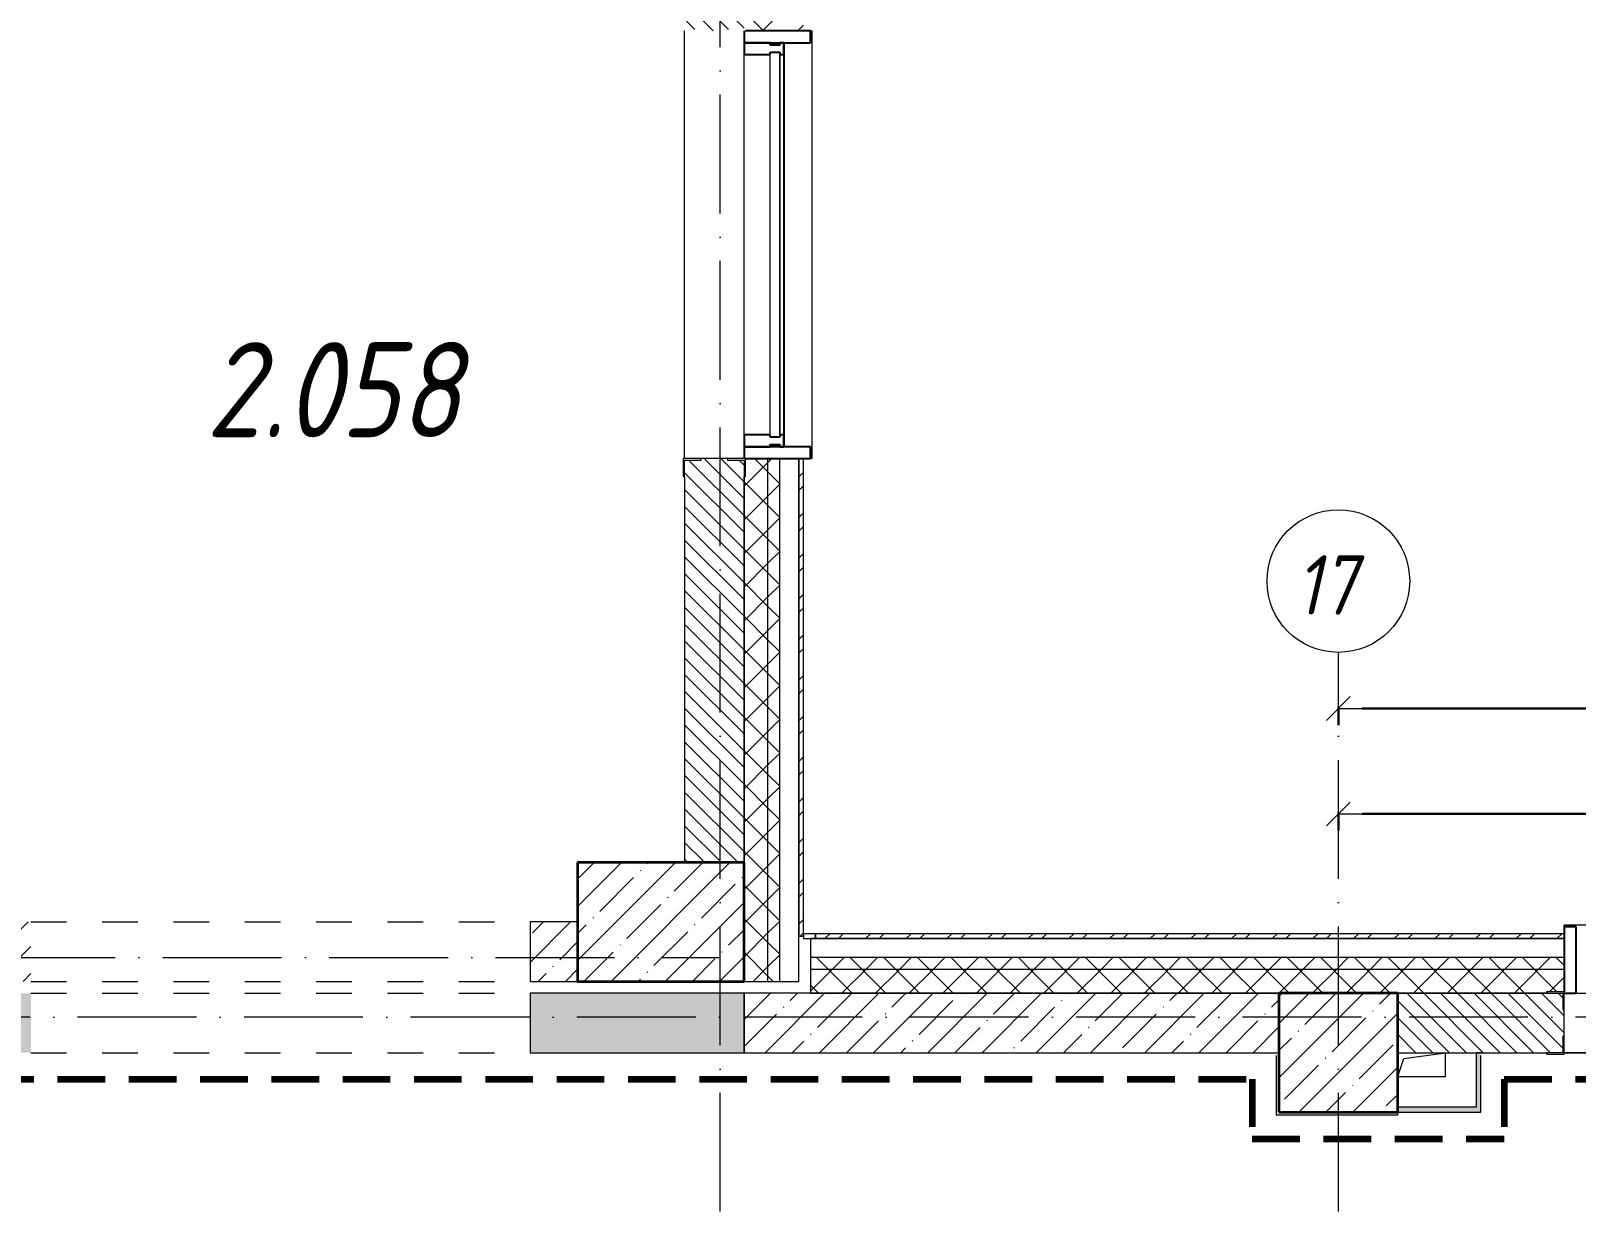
# Model space of a CAD drawing. Header units: millimetres. Extents: x -12989 to 629078, y -109036 to 555275.
# Drawn here: x 12830 to 19330, y -95815 to -90865 of the extents above; entities that cross this region are included whole.
import ezdxf

# ---------------------------------------------------------------- set-up
doc = ezdxf.new("R2010")
doc.units = ezdxf.units.MM
for name, pattern in [('50_200_ШТРИХ_1Т_ш5_п1_п1_', [700, 500, -100, 0, -100]), ('Штрих короткий', [300, 150, -150]), ('Штриховая _2 мм - 1 мм_', [300, 200, -100])]:
    doc.linetypes.add(name, pattern=pattern)
for name, color, linetype, lineweight in [('4 -стяжа', 7, 'Continuous', 30), ('Импосты витража', 7, 'Continuous', 9), ('Импосты витража-1', 7, 'Continuous', 25), ('Марки помещений', 7, 'Continuous', 9), ('Несущие колонны', 7, 'Continuous', 9), ('Несущие колонны-1', 7, 'Continuous', 35), ('Обобщенные модели', 7, 'Continuous', 9), ('Общие ребра', 7, 'Continuous', 9), ('Окна', 7, 'Continuous', 9), ('Оси', 7, 'Continuous', 9), ('Оси-1', 7, 'Continuous', 20), ('Оси-2', 7, '50_200_ШТРИХ_1Т_ш5_п1_п1_', 9), ('Остекление-1', 7, 'Continuous', 9), ('Перемычка-1', 7, 'Штрих короткий', 9), ('Размеры', 7, 'Continuous', 15), ('Стены', 7, 'Continuous', 9), ('Стены-1', 7, 'Continuous', 13), ('Штриховка разреза-1', 7, 'Continuous', 9)]:
    doc.layers.add(name, color=color, linetype=linetype, lineweight=lineweight)
doc.layers.add('СТ-1_1', color=7, linetype='Штриховая _2 мм - 1 мм_', lineweight=90, true_color=0x888888)
doc.layers.add('Штриховка разреза-3', color=7, linetype='Continuous', lineweight=9, true_color=0x0080ff)
doc.layers.get('4 -стяжа').off()
doc.styles.add('ISOCPEUR_I_1', font='isocpeui.ttf', dxfattribs={"width": 0.85, "height": 2.5})
doc.styles.add('ISOCPEUR_I_2', font='isocpeui.ttf', dxfattribs={"width": 0.85, "height": 2.3})
doc.styles.add('СПДС', font='isocpeur.ttf', dxfattribs={"width": 0.9})
doc.dimstyles.new('Размера А3', dxfattribs={"dimtxt": 200, "dimasz": 100, "dimexe": 70, "dimexo": 100, "dimgap": 20, "dimtad": 1, "dimdec": 0, "dimrnd": 10, "dimzin": 0, "dimdsep": 46, "dimtxsty": 'СПДС', "dimblk": 'ARROWHEAD_6', "dimcen": 1, "dimclrd": 256, "dimclre": 256, "dimclrt": 256, "dimazin": 0, "dimtfac": 1, "dimtdec": 0, "dimtmove": 2, "dimatfit": 3, "dimfxl": 1, "dimtolj": 1, "dimtzin": 0, "dimarcsym": 0})
pattern_1 = [(45, (0, 0), (-70.71068, 70.71068), []), (135, (0, 0), (-70.71068, -70.71068), [])]
pattern_2 = [(135, (0, 0), (-35.35534, -35.35534), [])]
pattern_3 = [(45, (0, 0), (-85.53659, 85.53659), []), (45, (57.02, 0), (-85.53659, 85.53659), [])]
pattern_4 = [(45, (0, 0), (-114.04925, 114.04925), []), (45, (114.05, 0), (-114.04925, 114.04925), [201.612, -40.322, 3.353, -36.97])]

# ---------------------------------------------------------------- blocks, each defined once
blk = doc.blocks.new('Ось сетки - Круг_Ø6_00__ISO-2_5_0_9K_-16731441-АИ2_02_План отделки стен 2-го этажа _Часть 2_')
at = {"layer": 'Оси-1'}
blk.add_circle((0, 0), 3, dxfattribs=at)
blk = doc.blocks.new('ARROWHEAD_6')
at = {"color": 0, "linetype": 'Continuous'}
for p, q in [((0, 0), (-1, 0)), ((-0.5, -0.5), (0.5, 0.5))]:
    blk.add_line(p, q, dxfattribs=at)
blk = doc.blocks.new('*D758')
at = {"layer": 'Defpoints', "color": 0, "transparency": 16777216}
for p in [(18329.9, -94054.7), (21329.9, -94054.7), (21329.9, -94160.8)]:
    blk.add_point(p, dxfattribs=at)
at = {"layer": 'Размеры', "lineweight": -2, "transparency": 16777216}
for p, q in [((18329.9, -94154.7), (18329.9, -94230.8)), ((18429.9, -94160.8), (21229.9, -94160.8)), ((21329.9, -94154.7), (21329.9, -94230.8))]:
    blk.add_line(p, q, dxfattribs=at)
at = {"layer": 'Размеры', "lineweight": -2, "transparency": 16777216, "xscale": 100, "yscale": 100, "zscale": 100, "rotation": 180}
blk.add_blockref('ARROWHEAD_6', (18329.9, -94160.8), dxfattribs=at)
at = {"layer": 'Размеры', "lineweight": -2, "transparency": 16777216, "xscale": 100, "yscale": 100, "zscale": 100}
blk.add_blockref('ARROWHEAD_6', (21329.9, -94160.8), dxfattribs=at)
at = {"layer": 'Размеры', "transparency": 16777216, "insert": (19829.9, -94040.8), "char_height": 200, "width": 2.488, "attachment_point": 5, "style": 'СПДС'}
blk.add_mtext('\\A1;3000', dxfattribs=at)
blk = doc.blocks.new('*D646')
at = {"layer": 'Defpoints', "color": 0, "transparency": 16777216}
for p in [(18329.9, -93610.9), (64429.9, -93716.9), (64429.9, -94750.6)]:
    blk.add_point(p, dxfattribs=at)
at = {"layer": 'Размеры', "lineweight": -2, "transparency": 16777216}
for p, q in [((64429.9, -94650.6), (64429.9, -93646.9)), ((18329.9, -93710.9), (18329.9, -93786.9)), ((18429.9, -93716.9), (64329.9, -93716.9))]:
    blk.add_line(p, q, dxfattribs=at)
at = {"layer": 'Размеры', "lineweight": -2, "transparency": 16777216, "xscale": 100, "yscale": 100, "zscale": 100, "rotation": 180}
blk.add_blockref('ARROWHEAD_6', (18329.9, -93716.9), dxfattribs=at)
at = {"layer": 'Размеры', "lineweight": -2, "transparency": 16777216, "xscale": 100, "yscale": 100, "zscale": 100}
blk.add_blockref('ARROWHEAD_6', (64429.9, -93716.9), dxfattribs=at)
at = {"layer": 'Размеры', "transparency": 16777216, "insert": (41379.9, -93596.9), "char_height": 200, "width": 2.997, "attachment_point": 5, "style": 'СПДС'}
blk.add_mtext('\\A1;46100', dxfattribs=at)
blk = doc.blocks.new('BSC_Колонна _Прямоугольная - 500х500-V110-АИ2_02_План отделки стен 2-го этажа _Часть 2_')
at = {"layer": 'Несущие колонны'}
h = blk.add_hatch(dxfattribs=at)
h.set_pattern_fill('FP_109', color=256, style=0, pattern_type=2)
h.set_pattern_definition([(45, (-28400, -11050), (-114.04925, 114.04925), []), (45, (-28285.95, -11050), (-114.04925, 114.04925), [201.613, -40.323, 3.353, -36.97])])
h.paths.add_polyline_path([(-250, -250), (250, -250), (250, 250), (-250, 250)], flags=0)
at = {"layer": 'Несущие колонны-1'}
for p, q in [((250, 250), (-250, 250)), ((-250, 250), (-250, -250)), ((250, -250), (250, 250)), ((-250, -250), (250, -250))]:
    blk.add_line(p, q, dxfattribs=at)
blk = doc.blocks.new('BSC_Колонна _Прямоугольная - 500х700-V115-АИ2_02_План отделки стен 2-го этажа _Часть 2_')
at = {"layer": 'Несущие колонны'}
h = blk.add_hatch(dxfattribs=at)
h.set_pattern_fill('FP_114', color=256, style=0, pattern_type=2)
h.set_pattern_definition([(315, (-11600, 25550), (114.04925, 114.04925), []), (315, (-11600, 25435.95), (114.04925, 114.04925), [201.613, -40.323, 3.353, -36.97])])
h.paths.add_polyline_path([(-250, 350), (-250, -350), (250, -350), (250, 350)], flags=0)
at = {"layer": 'Несущие колонны-1'}
for p, q in [((250, 350), (-250, 350)), ((-250, 350), (-250, -350)), ((250, -350), (250, 350)), ((-250, -350), (250, -350))]:
    blk.add_line(p, q, dxfattribs=at)
blk = doc.blocks.new('Проем_Дверь_Прямоугольный - 1800х2700h_оконные проемы-25805030-АИ2_02_План отделки стен 2-го этажа _Часть 2_')
at = {"layer": 'Перемычка-1'}
for p, q in [((900, 125), (-900, 125)), ((900, -125), (-900, -125))]:
    blk.add_line(p, q, dxfattribs=at)
blk = doc.blocks.new('Проем_Дверь_Прямоугольный - 2100х2400h_дверные проемы-26809651-АИ2_02_План отделки стен 2-го этажа _Часть 2_')
at = {"layer": 'Перемычка-1'}
for p, q in [((1050, 125), (-1050, 125)), ((1050, -125), (-1050, -125))]:
    blk.add_line(p, q, dxfattribs=at)
blk = doc.blocks.new('Прямоугольный импост - Откос НВФ_50х280 мм-25985587-АИ2_02_План отделки стен 2-го этажа _Часть 2_')
at = {"layer": 'Импосты витража-1'}
for p, q in [((-50, 130), (0, 130)), ((-50, -150), (-50, 130)), ((0, 130), (0, -144)), ((0, -150), (-50, -150))]:
    blk.add_line(p, q, dxfattribs=at)
blk = doc.blocks.new('Прямоугольный импост - Импост структурный с накладкой - 150мм-25651501-АИ2_02_План отделки стен 2-го этажа _Часть 2_')
at = {"layer": 'Импосты витража-1'}
for p, q in [((-25, 0), (-25, 17)), ((-25, 17), (25, 17)), ((-15, 0), (-25, 0)), ((-15, -40), (-15, 0)), ((25, 0), (15, 0)), ((15, 0), (15, -40)), ((25, 17), (25, 0)), ((-25, -150), (-25, -40)), ((-25, -40), (-15, -40)), ((15, -40), (25, -40)), ((25, -40), (25, -150)), ((25, -150), (-25, -150))]:
    blk.add_line(p, q, dxfattribs=at)
blk = doc.blocks.new('Прямоугольный импост - Импост структурный с накладкой - 150мм-25651488-АИ2_02_План отделки стен 2-го этажа _Часть 2_')
at = {"layer": 'Импосты витража'}
for p, q in [((44650, -100), (46250, -100)), ((44650, -267), (46250, -267))]:
    blk.add_line(p, q, dxfattribs=at)
blk = doc.blocks.new('Прямоугольный импост - Импост структурный с накладкой - 150мм-27754335-АИ2_02_План отделки стен 2-го этажа _Часть 2_')
at = {"layer": 'Импосты витража-1'}
for p, q in [((-25, 0), (-25, 17)), ((-25, 17), (25, 17)), ((-15, 0), (-25, 0)), ((-15, -40), (-15, 0)), ((25, 0), (15, 0)), ((15, 0), (15, -40)), ((25, 17), (25, 0)), ((-25, -150), (-25, -40)), ((-25, -40), (-15, -40)), ((15, -40), (25, -40)), ((25, -40), (25, -150)), ((25, -150), (-25, -150))]:
    blk.add_line(p, q, dxfattribs=at)
blk = doc.blocks.new('Прямоугольный импост - Откос НВФ_50х280 мм-25995271-АИ2_02_План отделки стен 2-го этажа _Часть 2_')
at = {"layer": 'Импосты витража-1'}
for p, q in [((-50, 130), (0, 130)), ((-50, -150), (-50, 130)), ((0, 130), (0, -144)), ((0, -150), (-50, -150))]:
    blk.add_line(p, q, dxfattribs=at)
blk = doc.blocks.new('Прямоугольный импост - Откос НВФ_50х280 мм-27755510-АИ2_02_План отделки стен 2-го этажа _Часть 2_')
at = {"layer": 'Импосты витража-1'}
for p, q in [((0, 130), (-50, 130)), ((-50, 130), (-50, -150)), ((0, -144), (0, 130)), ((-50, -150), (0, -150))]:
    blk.add_line(p, q, dxfattribs=at)
blk = doc.blocks.new('Фахверк_СКБ_Уголок - 250_2700-27497298-АИ2_02_План отделки стен 2-го этажа _Часть 2_')
at = {"layer": 'Обобщенные модели'}
for p, q in [((200, 181), (125, 181)), ((125, 181), (125, 106)), ((131, 106), (131, 175)), ((131, 175), (200, 175)), ((200, 175), (200, 181)), ((125, 106), (131, 106)), ((131, -6), (125, -6)), ((125, -6), (125, -81)), ((131, -75), (131, -6)), ((125, -81), (200, -81)), ((200, -75), (131, -75)), ((200, -81), (200, -75))]:
    blk.add_line(p, q, dxfattribs=at)
blk = doc.blocks.new('PNS_Панель прямоугольная1 - Нр_Стекло - 40мм-25293744-АИ2_02_План отделки стен 2-го этажа _Часть 2_')
at = {"layer": 'Остекление-1'}
for p, q in [((-800, 40), (800, 40)), ((-810, 0), (810, 0)), ((800, 0), (-800, 0))]:
    blk.add_line(p, q, dxfattribs=at)
blk = doc.blocks.new('AR_Отверстие прямоугольное _в плите_ - AR_Отверстие прямоугольное _в плите_-V209-АИ2_02_План отделки стен 2-го этажа _Часть 2_')
at = {"layer": 'Обобщенные модели'}
for p, q in [((-100, -50), (-75, 25)), ((-75, 25), (100, 50)), ((100, -50), (100, 50)), ((-100, -50), (100, -50))]:
    blk.add_line(p, q, dxfattribs=at)
blk = doc.blocks.new('Отлив_СКБ - Отлив витража_120_НВФ-31885513-АИ2_02_План отделки стен 2-го этажа _Часть 2_')
at = {"layer": 'Окна'}
for p in [(0, 113), (7800, 120)]:
    blk.add_line(p, (0, 120), dxfattribs=at)
blk = doc.blocks.new('Отлив_СКБ - Отлив витража_120_НВФ-31885687-АИ2_02_План отделки стен 2-го этажа _Часть 2_')
at = {"layer": 'Окна'}
for p, q in [((1750, -2), (50, -2)), ((0, -120), (0, -113)), ((0, -120), (1800, -120)), ((1800, -113), (1800, -120))]:
    blk.add_line(p, q, dxfattribs=at)
blk = doc.blocks.new('Стены 9 - Стены 4-31627981-АИ2_02_План отделки стен 2-го этажа _Часть 2_')
at = {"layer": 'Стены-1'}
for p, q in [((23850, 9731), (23800, 9731)), ((23800, 9731), (23800, 9711)), ((23800, 9711), (23850, 9711)), ((23850, 9711), (23850, 9731))]:
    blk.add_line(p, q, dxfattribs=at)
blk = doc.blocks.new('0125-Р-ОО-Ш2-АР-о_23_10_2024_rvt-1-АИ2_02_План отделки стен 2-го этажа _Часть 2_')
at = {"layer": 'Штриховка разреза-1'}
h = blk.add_hatch(dxfattribs=at)
h.set_pattern_fill('FP_81', color=256, style=0, pattern_type=2)
h.set_pattern_definition(pattern_1)
h.paths.add_polyline_path([(26050, 11350), (26050, 13550), (26000, 13550), (26000, 11350)], flags=0)
h.paths.add_polyline_path([(26000, 15350), (26050, 15350), (26050, 16550), (26000, 16550), (26000, 16201.6)], flags=0)
h.paths.add_polyline_path([(26050, 18350), (26050, 19550), (26000, 19550), (26000, 18350)], flags=0)
h.paths.add_polyline_path([(26000, 21350), (26050, 21350), (26050, 22550), (26000, 22550), (26000, 21745.8)], flags=0)
h.paths.add_polyline_path([(26050, 24350), (26050, 25550), (26000, 25550), (26000, 24350)], flags=0)
h.paths.add_polyline_path([(26050, 27350), (26050, 28550), (26000, 28550), (26000, 27350)], flags=0)
h.paths.add_polyline_path([(26000, 30350), (26050, 30350), (26050, 31550), (26000, 31550), (26000, 30986.2)], flags=0)
h.paths.add_polyline_path([(26000, 33350), (26050, 33350), (26050, 34550), (26000, 34550), (26000, 33758.3)], flags=0)
h.paths.add_polyline_path([(26050, 36350), (26050, 37550), (26000, 37550), (26000, 36350)], flags=0)
h.paths.add_polyline_path([(26050, 39350), (26050, 40550), (26000, 40550), (26000, 39350)], flags=0)
h.paths.add_polyline_path([(26050, 42350), (26050, 43600), (26000, 43600), (26000, 42350)], flags=0)
h.paths.add_polyline_path([(26050, 45400), (26050, 49650), (26000, 49650), (26000, 45400)], flags=0)
h = blk.add_hatch(dxfattribs=at)
h.set_pattern_fill('FP_81', color=256, style=0, pattern_type=2)
h.set_pattern_definition(pattern_1)
h.paths.add_polyline_path([(26000, 11350), (26000, 13550), (25906, 13550), (25906, 13475), (25900, 13475), (25900, 11350)], flags=0)
h.paths.add_polyline_path([(25906, 15350), (26000, 15350), (26000, 16550), (25906, 16550), (25906, 16475), (25900, 16475), (25900, 15425), (25906, 15425), (25906, 15356)], flags=0)
h.paths.add_polyline_path([(25906, 18350), (26000, 18350), (26000, 19550), (25900, 19550), (25900, 18425), (25906, 18425), (25906, 18356)], flags=0)
h.paths.add_polyline_path([(25906, 21350), (26000, 21350), (26000, 22550), (25906, 22550), (25906, 22475), (25900, 22475), (25900, 21425), (25906, 21425), (25906, 21356)], flags=0)
h.paths.add_polyline_path([(25900, 24350), (26000, 24350), (26000, 25550), (25906, 25550), (25906, 25475), (25900, 25475), (25900, 24850)], flags=0)
h.paths.add_polyline_path([(26000, 27350), (26000, 28550), (25900, 28550), (25900, 27425), (25906, 27425), (25906, 27350)], flags=0)
h.paths.add_polyline_path([(26000, 30350), (26000, 31550), (25906, 31550), (25906, 31475), (25900, 31475), (25900, 30425), (25906, 30425), (25906, 30350)], flags=0)
h.paths.add_polyline_path([(26000, 33350), (26000, 34550), (25900, 34550), (25900, 33425), (25906, 33425), (25906, 33350)], flags=0)
h.paths.add_polyline_path([(25906, 36350), (26000, 36350), (26000, 37550), (25906, 37550), (25906, 37475), (25900, 37475), (25900, 36425), (25906, 36425), (25906, 36356)], flags=0)
h.paths.add_polyline_path([(25906, 39350), (26000, 39350), (26000, 40550), (25900, 40550), (25900, 39425), (25906, 39425), (25906, 39356)], flags=0)
h.paths.add_polyline_path([(26000, 42350), (26000, 43600), (25906, 43600), (25906, 43525), (25900, 43525), (25900, 42425), (25906, 42425), (25906, 42350)], flags=0)
h.paths.add_polyline_path([(26000, 45400), (26000, 49550), (25900, 49550), (25900, 45400)], flags=0)
h = blk.add_hatch(dxfattribs=at)
h.set_pattern_fill('FP_80', color=256, style=0, pattern_type=2)
h.set_pattern_definition(pattern_3)
h.paths.add_polyline_path([(26130, 11540), (26150, 11540), (26150, 13550), (26130, 13550), (26130, 12505.4)], flags=0)
h.paths.add_polyline_path([(26130, 15350), (26150, 15350), (26150, 16550), (26130, 16550), (26130, 16201.6)], flags=0)
h.paths.add_polyline_path([(26150, 18350), (26150, 19550), (26130, 19550), (26130, 18350)], flags=0)
h.paths.add_polyline_path([(26150, 21350), (26150, 22550), (26130, 22550), (26130, 21350)], flags=0)
h.paths.add_polyline_path([(26130, 24350), (26150, 24350), (26150, 25550), (26130, 25550), (26130, 25442)], flags=0)
h.paths.add_polyline_path([(26130, 27350), (26150, 27350), (26150, 28550), (26130, 28550), (26130, 28214.1)], flags=0)
h.paths.add_polyline_path([(26150, 30350), (26150, 31550), (26130, 31550), (26130, 30350)], flags=0)
h.paths.add_polyline_path([(26130, 33350), (26150, 33350), (26150, 34550), (26130, 34550), (26130, 33758.3)], flags=0)
h.paths.add_polyline_path([(26150, 36350), (26150, 37550), (26130, 37550), (26130, 36350)], flags=0)
h.paths.add_polyline_path([(26150, 39350), (26150, 40550), (26130, 40550), (26130, 39350)], flags=0)
h.paths.add_polyline_path([(26150, 42350), (26150, 43370), (26130, 43370), (26130, 42350)], flags=0)
h = blk.add_hatch(dxfattribs=at)
h.set_pattern_fill('FP_2', color=256, style=0, pattern_type=2)
h.set_pattern_definition(pattern_2)
h.paths.add_polyline_path([(25900, 11850), (25900, 13544), (25831, 13544), (25831, 13550), (25719, 13550), (25719, 13544), (25650, 13544), (25650, 11850)], flags=0)
h.paths.add_polyline_path([(25779, 15350), (25831, 15350), (25831, 15356), (25900, 15356), (25900, 15750), (25650, 15750), (25650, 15356), (25719, 15356), (25719, 15350)], flags=0)
h = blk.add_hatch(dxfattribs=at)
h.set_pattern_fill('FP_1', color=256, style=0, pattern_type=2)
h.set_pattern_definition(pattern_4)
h.paths.add_polyline_path([(25200, 11350), (25200, 11600), (25000, 11600), (25000, 11350)], flags=0)
h.paths.add_polyline_path([(22900, 11350), (22900, 11600), (15250, 11600), (15250, 11350), (20187, 11350)], flags=0)
h.paths.add_polyline_path([(13150, 11350), (13150, 11600), (12450, 11600), (12450, 11350), (12731.1, 11350)], flags=0)
h = blk.add_hatch(dxfattribs=at)
h.set_pattern_fill('FP_80', color=256, style=0, pattern_type=2)
h.set_pattern_definition(pattern_3)
h.paths.add_polyline_path([(40665, 11530), (40665, 11550), (40150, 11550), (40150, 11530)], flags=0)
h.paths.add_polyline_path([(37894.8, 11530), (38350, 11530), (38350, 11550), (37150, 11550), (37150, 11530)], flags=0)
h.paths.add_polyline_path([(29350, 11530), (29350, 11550), (26200, 11550), (26200, 11530), (29040.9, 11530)], flags=0)
h = blk.add_hatch(dxfattribs=at)
h.set_pattern_fill('FP_81', color=256, style=0, pattern_type=2)
h.set_pattern_definition(pattern_1)
h.paths.add_polyline_path([(76700, 11400), (76700, 11450), (70350, 11450), (70350, 11400), (76106.4, 11400)], flags=0)
h.paths.add_polyline_path([(67718.5, 11400), (68550, 11400), (68550, 11450), (67350, 11450), (67350, 11400)], flags=0)
h.paths.add_polyline_path([(64350, 11400), (65550, 11400), (65550, 11450), (64350, 11450)], flags=0)
h.paths.add_polyline_path([(61350, 11400), (62550, 11400), (62550, 11450), (61350, 11450)], flags=0)
h.paths.add_polyline_path([(59330.6, 11400), (59550, 11400), (59550, 11450), (58350, 11450), (58350, 11400)], flags=0)
h.paths.add_polyline_path([(53550, 11400), (53550, 11450), (52350, 11450), (52350, 11400), (53272.7, 11400)], flags=0)
h.paths.add_polyline_path([(56534.6, 11400), (56550, 11400), (56550, 11450), (55350, 11450), (55350, 11400), (55602.6, 11400)], flags=0)
h.paths.add_polyline_path([(50010.7, 11400), (50550, 11400), (50550, 11450), (49350, 11450), (49350, 11400)], flags=0)
h.paths.add_polyline_path([(47550, 11400), (47550, 11450), (46350, 11450), (46350, 11400), (47214.7, 11400)], flags=0)
h.paths.add_polyline_path([(44418.8, 11400), (44550, 11400), (44550, 11450), (43350, 11450), (43350, 11400), (43486.8, 11400)], flags=0)
h.paths.add_polyline_path([(41156.8, 11400), (41550, 11400), (41550, 11450), (40150, 11450), (40150, 11400), (40690.8, 11400)], flags=0)
h.paths.add_polyline_path([(38350, 11400), (38350, 11450), (37150, 11450), (37150, 11400), (37894.8, 11400)], flags=0)
h.paths.add_polyline_path([(29350, 11400), (29350, 11450), (26180, 11450), (26180, 11400), (29040.9, 11400)], flags=0)
h = blk.add_hatch(dxfattribs=at)
h.set_pattern_fill('FP_81', color=256, style=0, pattern_type=2)
h.set_pattern_definition(pattern_1)
h.paths.add_polyline_path([(74200, 11300), (76700, 11300), (76700, 11400), (70350, 11400), (70350, 11306), (70425, 11306), (70425, 11300), (73700, 11300)], flags=0)
h.paths.add_polyline_path([(68475, 11300), (68475, 11306), (68550, 11306), (68550, 11400), (67350, 11400), (67350, 11306), (67425, 11306), (67425, 11300), (67718.5, 11300)], flags=0)
h.paths.add_polyline_path([(65200, 11300), (65475, 11300), (65475, 11306), (65550, 11306), (65550, 11400), (64350, 11400), (64350, 11306), (64425, 11306), (64425, 11300), (64922.5, 11300)], flags=0)
h.paths.add_polyline_path([(62126.6, 11300), (62475, 11300), (62475, 11306), (62550, 11306), (62550, 11400), (61350, 11400), (61350, 11306), (61425, 11306), (61425, 11300), (61700, 11300)], flags=0)
h.paths.add_polyline_path([(58425, 11300), (59475, 11300), (59475, 11306), (59550, 11306), (59550, 11400), (58350, 11400), (58350, 11306), (58425, 11306)], flags=0)
h.paths.add_polyline_path([(55700, 11300), (56475, 11300), (56475, 11306), (56550, 11306), (56550, 11400), (55350, 11400), (55350, 11306), (55425, 11306), (55425, 11300), (55602.6, 11300)], flags=0)
h.paths.add_polyline_path([(52806.7, 11300), (53475, 11300), (53475, 11306), (53550, 11306), (53550, 11400), (52350, 11400), (52350, 11306), (52425, 11306), (52425, 11300), (52700, 11300)], flags=0)
h.paths.add_polyline_path([(50010.7, 11300), (50475, 11300), (50475, 11306), (50550, 11306), (50550, 11400), (49350, 11400), (49350, 11306), (49425, 11306), (49425, 11300)], flags=0)
h.paths.add_polyline_path([(47200, 11300), (47475, 11300), (47475, 11306), (47550, 11306), (47550, 11400), (46350, 11400), (46350, 11306), (46425, 11306), (46425, 11300), (46748.7, 11300)], flags=0)
h.paths.add_polyline_path([(44475, 11300), (44475, 11306), (44550, 11306), (44550, 11400), (43350, 11400), (43350, 11306), (43425, 11306), (43425, 11300), (44418.8, 11300)], flags=0)
h.paths.add_polyline_path([(41475, 11300), (41475, 11306), (41550, 11306), (41550, 11400), (40150, 11400), (40150, 11300), (41200, 11300)], flags=0)
h.paths.add_polyline_path([(38275, 11300), (38275, 11306), (38350, 11306), (38350, 11400), (37150, 11400), (37150, 11300), (37894.8, 11300)], flags=0)
h.paths.add_polyline_path([(29275, 11300), (29275, 11306), (29350, 11306), (29350, 11400), (26180, 11400), (26180, 11300), (29040.9, 11300)], flags=0)
h = blk.add_hatch(dxfattribs=at)
h.set_pattern_fill('FP_1', color=256, style=0, pattern_type=2)
h.set_pattern_definition(pattern_4)
h.paths.add_polyline_path([(25900, 11050), (25900, 11300), (25000, 11300), (25000, 11050)], flags=0)
h.paths.add_polyline_path([(22900, 11050), (22900, 11300), (15250, 11300), (15250, 11050), (20187, 11050)], flags=0)
h.paths.add_polyline_path([(12731.1, 11050), (13150, 11050), (13150, 11300), (11950, 11300), (11950, 11050)], flags=0)
h.paths.add_polyline_path([(7139.2, 11050), (7950, 11050), (7950, 11300), (400, 11300), (400, 11050), (5275.2, 11050)], flags=0)
h = blk.add_hatch(dxfattribs=at)
h.set_pattern_fill('FP_1', color=256, style=0, pattern_type=2)
h.set_pattern_definition(pattern_4)
h.paths.add_polyline_path([(28150, 11050), (28150, 11300), (25900, 11300), (25900, 11050), (27643, 11050)], flags=0)
h = blk.add_hatch(dxfattribs=at)
h.set_pattern_fill('FP_2', color=256, style=0, pattern_type=2)
h.set_pattern_definition(pattern_2)
h.paths.add_polyline_path([(29344, 11050), (29344, 11119), (29350, 11119), (29350, 11231), (29344, 11231), (29344, 11300), (28650, 11300), (28650, 11050), (29275, 11050)], flags=0)
at = {"layer": 'Общие ребра'}
for p, q in [((26000, 11350), (26000, 13550)), ((26050, 11350), (26050, 13550)), ((25900, 13475), (25900, 11850)), ((25900, 11850), (25900, 13475)), ((29350, 11450), (26180, 11450)), ((29350, 11400), (26180, 11400))]:
    blk.add_line(p, q, dxfattribs=at)
at = {"layer": 'Стены'}
for p, q in [((25650, 13550), (25650, 15350)), ((31150, 11050), (29350, 11050))]:
    blk.add_line(p, q, dxfattribs=at)
at = {"layer": 'Стены-1'}
for p, q in [((25831, 13550), (25719, 13550)), ((26130, 13550), (25906, 13550)), ((26130, 11350), (26130, 13550)), ((26130, 13550), (26130, 11540)), ((26150, 13550), (26130, 13550)), ((26150, 11540), (26150, 13550)), ((25650, 13475), (25650, 11850)), ((25200, 11600), (25000, 11600)), ((25000, 11600), (25000, 11350)), ((26130, 11540), (26150, 11540)), ((29350, 11530), (26180, 11530)), ((26180, 11530), (26180, 11300)), ((29350, 11550), (26200, 11550)), ((26200, 11550), (26200, 11530)), ((26200, 11530), (29350, 11530)), ((29350, 11530), (29350, 11550)), ((29350, 11306), (29350, 11530)), ((25000, 11350), (25200, 11350)), ((25900, 11350), (26130, 11350)), ((25900, 11300), (25000, 11300)), ((25000, 11300), (25000, 11050)), ((25900, 11050), (25900, 11300)), ((28150, 11300), (25900, 11300)), ((25900, 11300), (25900, 11050)), ((26180, 11300), (28150, 11300)), ((28650, 11300), (29275, 11300)), ((29275, 11300), (28650, 11300)), ((29350, 11119), (29350, 11231)), ((25000, 11050), (25900, 11050)), ((25900, 11050), (28150, 11050)), ((28650, 11050), (29275, 11050))]:
    blk.add_line(p, q, dxfattribs=at)
for name, p, rotation in [('Проем_Дверь_Прямоугольный - 1800х2700h_оконные проемы-25805030-АИ2_02_План отделки стен 2-го этажа _Часть 2_', (25775, 14450), 269.9999999999999), ('Отлив_СКБ - Отлив витража_120_НВФ-31885687-АИ2_02_План отделки стен 2-го этажа _Часть 2_', (26067, 13550), 90), ('Прямоугольный импост - Импост структурный с накладкой - 150мм-25651488-АИ2_02_План отделки стен 2-го этажа _Часть 2_', (25800, -31000), 89.99999999999852), ('PNS_Панель прямоугольная1 - Нр_Стекло - 40мм-25293744-АИ2_02_План отделки стен 2-го этажа _Часть 2_', (26050, 14450), 89.99999999999753), ('Прямоугольный импост - Откос НВФ_50х280 мм-27755510-АИ2_02_План отделки стен 2-го этажа _Часть 2_', (26050, 13550), 269.9999999999975), ('Фахверк_СКБ_Уголок - 250_2700-27497298-АИ2_02_План отделки стен 2-го этажа _Часть 2_', (25725, 13675), 269.9999999999999), ('BSC_Колонна _Прямоугольная - 500х700-V115-АИ2_02_План отделки стен 2-го этажа _Часть 2_', (25550, 11600), 89.9999999999999), ('Проем_Дверь_Прямоугольный - 2100х2400h_дверные проемы-26809651-АИ2_02_План отделки стен 2-го этажа _Часть 2_', (23950, 11475), 180), ('Проем_Дверь_Прямоугольный - 2100х2400h_дверные проемы-26809651-АИ2_02_План отделки стен 2-го этажа _Часть 2_', (23950, 11175), 180), ('Фахверк_СКБ_Уголок - 250_2700-27497298-АИ2_02_План отделки стен 2-го этажа _Часть 2_', (29475, 11225), 180), ('Проем_Дверь_Прямоугольный - 1800х2700h_оконные проемы-25805030-АИ2_02_План отделки стен 2-го этажа _Часть 2_', (30250, 11175), 180)]:
    blk.add_blockref(name, p, dxfattribs=dict(rotation=rotation))
at = {"extrusion": (0, 0, -1), "rotation": 90.00000000000249}
for name, p in [('Прямоугольный импост - Откос НВФ_50х280 мм-25995271-АИ2_02_План отделки стен 2-го этажа _Часть 2_', (-26050, 15350)), ('Прямоугольный импост - Импост структурный с накладкой - 150мм-25651501-АИ2_02_План отделки стен 2-го этажа _Часть 2_', (-26050, 15275)), ('Прямоугольный импост - Импост структурный с накладкой - 150мм-27754335-АИ2_02_План отделки стен 2-го этажа _Часть 2_', (-26050, 13625))]:
    blk.add_blockref(name, p, dxfattribs=at)
for name, p in [('Отлив_СКБ - Отлив витража_120_НВФ-31885513-АИ2_02_План отделки стен 2-го этажа _Часть 2_', (29350, 11467)), ('Стены 9 - Стены 4-31627981-АИ2_02_План отделки стен 2-го этажа _Часть 2_', (2350, 1819)), ('BSC_Колонна _Прямоугольная - 500х500-V110-АИ2_02_План отделки стен 2-го этажа _Часть 2_', (28400, 11050)), ('AR_Отверстие прямоугольное _в плите_ - AR_Отверстие прямоугольное _в плите_-V209-АИ2_02_План отделки стен 2-го этажа _Часть 2_', (28750, 11000))]:
    blk.add_blockref(name, p)
at = {"extrusion": (0, 0, -1)}
blk.add_blockref('Прямоугольный импост - Откос НВФ_50х280 мм-25985587-АИ2_02_План отделки стен 2-го этажа _Часть 2_', (-29350, 11450), dxfattribs=at)
blk = doc.blocks.new('2ч2эт')
at = {"layer": 'Штриховка разреза-3'}
for points in [[(18929.9, -95395.3), (18929.9, -95165.3), (18909.9, -95165.3), (18909.9, -95395.3)], [(18929.9, -95415.3), (18929.9, -95395.3), (18579.9, -95395.3), (18579.9, -95415.3)]]:
    blk.add_hatch(color=256, dxfattribs=at).paths.add_polyline_path(points, flags=0)
at = {"layer": 'СТ-1_1'}
for p, q in [((-9558.1, -95277.3), (17967.9, -95277.3)), ((17967.9, -95277.3), (17967.9, -95527.3)), ((19027.9, -95277.3), (20967.9, -95277.3)), ((19027.9, -95277.3), (19027.9, -95527.3)), ((17967.9, -95527.3), (19027.9, -95527.3))]:
    blk.add_line(p, q, dxfattribs=at)
at = {"layer": 'Стены-1'}
for p, q in [((18067.9, -95177.3), (18067.9, -95427.3)), ((18929.9, -95165.3), (18909.9, -95165.3)), ((18909.9, -95165.3), (18909.9, -95395.3)), ((18929.9, -95415.3), (18929.9, -95177.3)), ((18909.9, -95395.3), (18579.9, -95395.3)), ((18579.9, -95415.3), (18929.9, -95415.3)), ((18579.9, -95427.3), (18579.9, -95415.3)), ((18067.9, -95427.3), (18579.9, -95427.3))]:
    blk.add_line(p, q, dxfattribs=at)
blk.add_blockref('0125-Р-ОО-Ш2-АР-о_23_10_2024_rvt-1-АИ2_02_План отделки стен 2-го этажа _Часть 2_', (-10070.1, -106215.3))
at = {"layer": 'Марки помещений', "color": 3, "insert": (13566, -92175.2), "char_height": 400, "width": 767.079, "attachment_point": 1, "style": 'ISOCPEUR_I_2'}
blk.add_mtext('2.058', dxfattribs=at)
blk = doc.blocks.new('ось2эт')
at = {"layer": 'Оси-2'}
for p, q in [((15729.9, -108435.9), (15729.9, -54635.1)), ((18329.9, -108435.9), (18329.9, -93480.6)), ((-11118.8, -94765.3), (15729.9, -94765.3)), ((96138.3, -95015.3), (-12388.8, -95015.3))]:
    blk.add_line(p, q, dxfattribs=at)
at = {"layer": 'Оси-1', "xscale": 99.99999999999993, "yscale": 99.99999999999993, "zscale": 99.99999999999993}
blk.add_blockref('Ось сетки - Круг_Ø6_00__ISO-2_5_0_9K_-16731441-АИ2_02_План отделки стен 2-го этажа _Часть 2_', (18329.9, -93180.6), dxfattribs=at)
at = {"layer": 'Оси', "insert": (18148.9, -93071.8), "char_height": 250, "width": 346.329, "attachment_point": 1, "style": 'ISOCPEUR_I_1'}
blk.add_mtext('17', dxfattribs=at)
at = {"layer": 'Размеры'}
for base, p1, p2, picture, middle in [((64429.9, -93716.9), (18329.9, -93610.9), (64429.9, -94750.6), '*D646', (41379.9, -93596.9)), ((21329.9, -94160.8), (18329.9, -94054.7), (21329.9, -94054.7), '*D758', (19829.9, -94040.8))]:
    dim = blk.add_linear_dim(base=base, p1=p1, p2=p2, dimstyle='Размера А3', dxfattribs=at)
    dim.commit()
    dim.dimension.update_dxf_attribs({"geometry": picture, "text_midpoint": middle})

msp = doc.modelspace()

# ---------------------------------------------------------------- block references
at = {"layer": '4 -стяжа'}
for name in ['ось2эт', '2ч2эт']:
    msp.add_blockref(name, (0, 0), dxfattribs=at)

doc.saveas('drawing.dxf')
